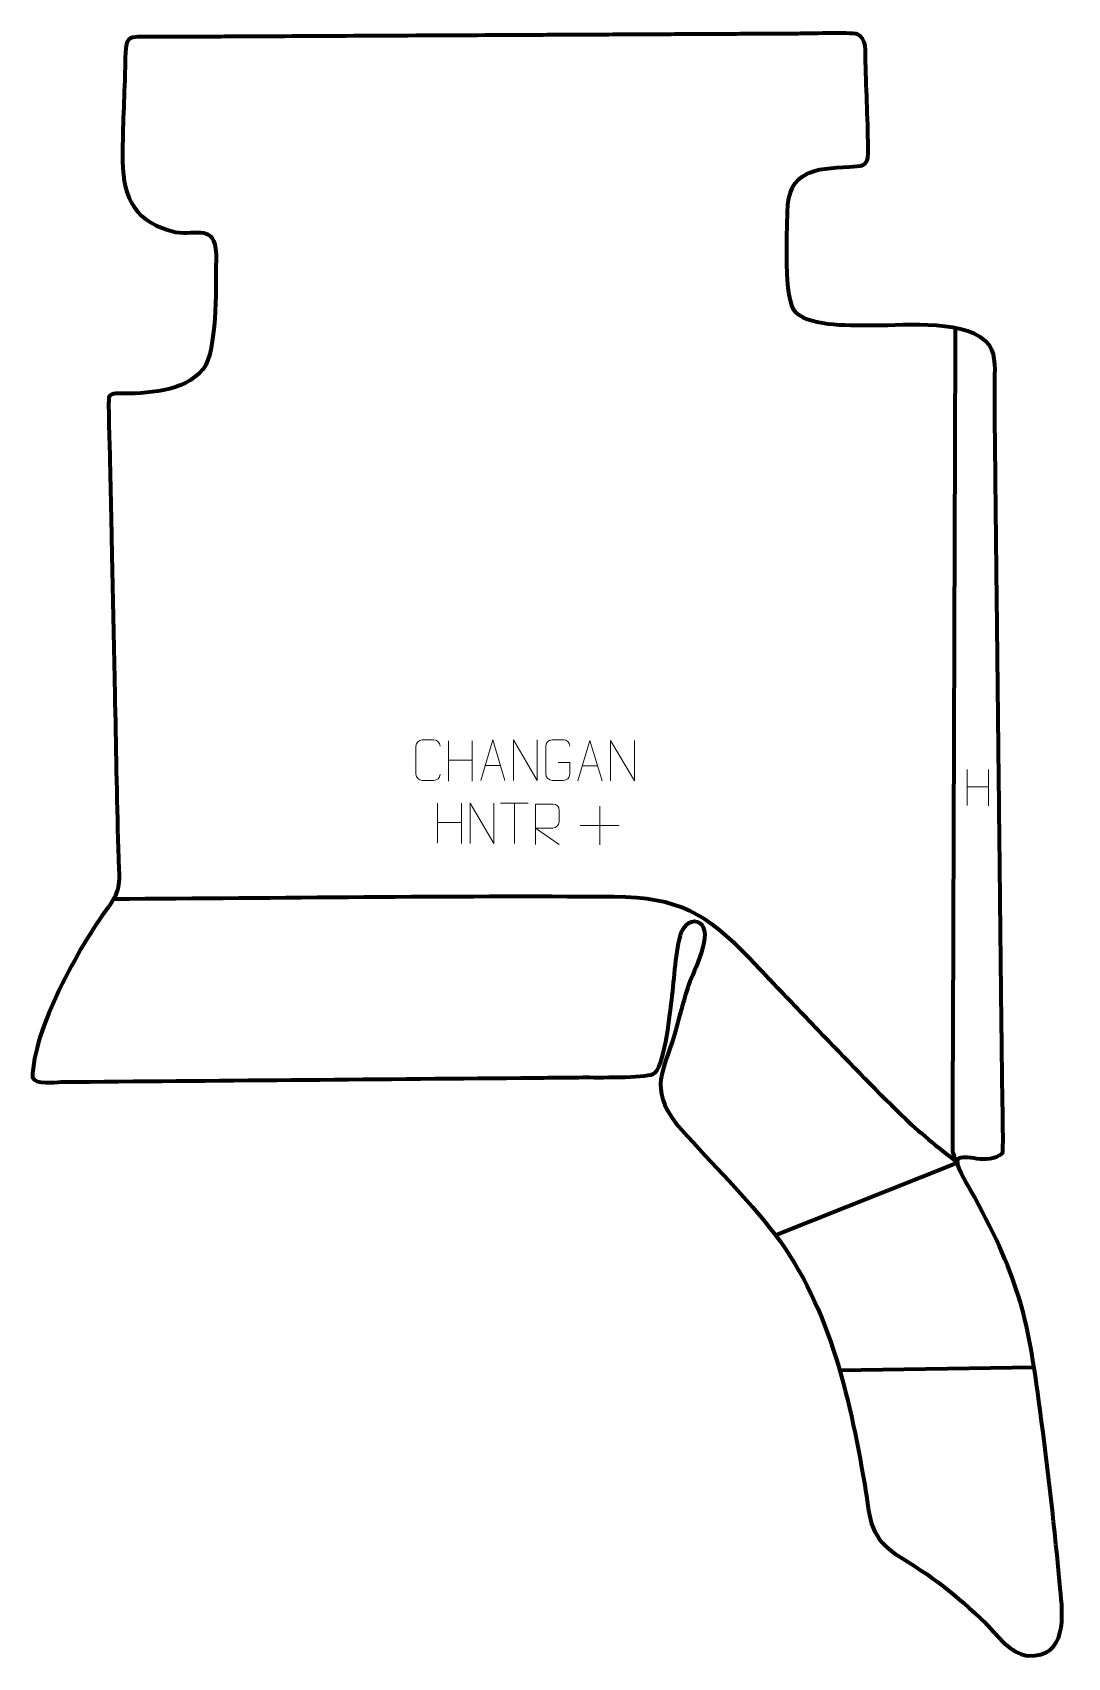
# Model space of a CAD drawing. Header units: millimetres. Extents: x 1343 to 1981, y -205 to 796.
import ezdxf

# ---------------------------------------------------------------- set-up
doc = ezdxf.new("R2010")
doc.units = ezdxf.units.MM
doc.header["$MEASUREMENT"] = 0
doc.layers.add('layer 1', color=7, linetype='Continuous')
doc.layers.add('layer 2', color=7, linetype='Continuous')

msp = doc.modelspace()

# ---------------------------------------------------------------- linework, layer by layer
at = {"layer": 'layer 1', "color": 142, "lineweight": 158}
for points in [[(1912.09, 614.4196), (1912.0467, 601.7212), (1912.0034, 589.0227), (1911.9601, 576.3242), (1911.9601, 576.3242), (1911.7869, 525.5303), (1911.6137, 474.7364), (1911.4404, 423.9425), (1911.4404, 423.9425), (1911.4199, 417.9107), (1911.3993, 411.879), (1911.3787, 405.8471), (1911.3787, 405.8471), (1911.1838, 348.704), (1910.989, 291.5608), (1910.7941, 234.4177), (1910.7941, 234.4177), (1910.7519, 222.0367), (1910.7097, 209.6556), (1910.6674, 197.2746), (1910.6674, 197.2746), (1910.5697, 168.6665), (1910.3882, 140.0456), (1910.329, 111.4401), (1910.329, 111.4401), (1910.3184, 106.3053), (1910.5159, 105.538), (1912.8989, 101.0174)], [(1393.4203, 262.5783), (1496.2602, 263.0629), (1599.0918, 264.6728), (1701.9353, 263.9555), (1701.9353, 263.9555), (1741.2731, 263.668), (1758.4154, 253.8034), (1785.2819, 225.9846), (1785.2819, 225.9846), (1788.0873, 223.0696), (1790.8655, 220.1248), (1793.6319, 217.1728), (1793.6319, 217.1728), (1795.352, 215.3358), (1797.0752, 213.5055), (1798.8127, 211.6848), (1798.8127, 211.6848), (1808.4618, 201.6011), (1818.15, 191.5554), (1827.7878, 181.4608), (1827.7878, 181.4608), (1844.666, 163.7775), (1861.6238, 146.2113), (1879.1039, 129.1182), (1879.1039, 129.1182), (1889.9644, 118.5588), (1900.9512, 109.7162), (1912.9436, 100.5245)]]:
    msp.add_open_spline(points, degree=3, knots=[0, 0, 0, 0, 0.125, 0.125, 0.125, 0.125, 0.25, 0.25, 0.25, 0.25, 0.375, 0.375, 0.375, 0.375, 0.5, 0.5, 0.5, 0.5, 0.625, 0.625, 0.625, 0.625, 0.75, 0.75, 0.75, 0.75, 1, 1, 1, 1], dxfattribs=at)
for points in [[(1801.1412, 55.3808), (1801.1412, 55.3808), (1913.0092, 99.8041), (1913.0092, 99.8041)], [(1840.8081, -27.9863), (1840.8081, -27.9863), (1960.5898, -25.9825), (1960.5898, -25.9825)]]:
    msp.add_open_spline(points, degree=3, dxfattribs=at)
at = {"layer": 'layer 2', "color": 242, "lineweight": 158}
msp.add_open_spline([(1438.5812, 793.8054), (1450.9634, 793.8694), (1463.3455, 793.9332), (1475.7276, 793.997), (1475.7276, 793.997), (1481.7599, 794.0282), (1487.7923, 794.0593), (1493.8246, 794.0904), (1493.8246, 794.0904), (1544.6231, 794.3523), (1595.4216, 794.6143), (1646.2201, 794.8763), (1646.2201, 794.8763), (1652.57, 794.9091), (1658.9198, 794.9418), (1665.2696, 794.9745), (1665.2696, 794.9745), (1671.6194, 795.0073), (1677.9692, 795.04), (1684.319, 795.0728), (1684.319, 795.0728), (1690.6688, 795.1055), (1697.0187, 795.1383), (1703.3685, 795.171), (1703.3685, 795.171), (1709.7182, 795.2037), (1716.0681, 795.2365), (1722.4179, 795.2693), (1722.4179, 795.2693), (1728.7677, 795.302), (1735.1176, 795.3348), (1741.4674, 795.3675), (1741.4674, 795.3675), (1754.167, 795.433), (1766.8666, 795.4985), (1779.5663, 795.564), (1779.5663, 795.564), (1785.2811, 795.5935), (1790.9959, 795.6229), (1796.7108, 795.6524), (1796.7108, 795.6524), (1802.4256, 795.6819), (1808.1404, 795.7114), (1813.8553, 795.7409), (1813.8553, 795.7409), (1819.6065, 795.7742), (1847.9318, 796.4822), (1851.2324, 795.5903), (1851.2324, 795.5903), (1857.8712, 793.1443), (1856.7656, 784.1444), (1856.8833, 778.4404), (1856.8833, 778.4404), (1857.3258, 759.6398), (1858.3533, 740.8228), (1858.4317, 722.0204), (1858.4317, 722.0204), (1858.4665, 713.6734), (1853.9698, 714.1647), (1846.904, 713.7236), (1846.904, 713.7236), (1825.6053, 712.5231), (1809.0821, 711.7946), (1808.7626, 685.7551), (1808.7626, 685.7551), (1808.5232, 673.9006), (1806.2252, 631.4627), (1813.7546, 623.9089), (1813.7546, 623.9089), (1824.4293, 614.4909), (1848.9732, 616.0775), (1862.8876, 615.8683), (1862.8876, 615.8683), (1880.9655, 615.8365), (1921.6391, 619.9157), (1933.2026, 603.4849), (1933.2026, 603.4849), (1937.6401, 597.1795), (1936.4995, 587.1152), (1936.4725, 579.6074), (1936.4725, 579.6074), (1936.405, 560.8763), (1936.7058, 542.0994), (1936.9132, 523.3665), (1936.9132, 523.3665), (1937.1874, 498.5967), (1937.4616, 473.8269), (1937.7358, 449.0572), (1937.7358, 449.0572), (1937.7991, 443.341), (1937.8623, 437.625), (1937.9257, 431.9089), (1937.9257, 431.9089), (1937.996, 425.5577), (1938.0662, 419.2064), (1938.1366, 412.8552), (1938.1366, 412.8552), (1938.2737, 400.4703), (1938.4108, 388.0855), (1938.5479, 375.7006), (1938.5479, 375.7006), (1938.6885, 362.9981), (1938.8292, 350.2957), (1938.9698, 337.5933), (1938.9698, 337.5933), (1939.1702, 319.4923), (1939.3706, 301.3913), (1939.571, 283.2903), (1939.571, 283.2903), (1939.6413, 276.9391), (1939.7115, 270.5878), (1939.7819, 264.2367), (1939.7819, 264.2367), (1940.0596, 239.1494), (1940.3373, 214.062), (1940.6151, 188.9747), (1940.6151, 188.9747), (1940.6748, 183.5762), (1940.7346, 178.1777), (1940.7944, 172.779), (1940.7944, 172.779), (1940.8647, 166.4279), (1940.935, 160.0767), (1941.0053, 153.7254), (1941.0053, 153.7254), (1941.0833, 148.0019), (1942.055, 107.414), (1941.2171, 105.7912), (1941.2171, 105.7912), (1931.8209, 98.0265), (1917.4762, 106.2479), (1914.0066, 102.2474), (1914.0066, 102.2474), (1911.585, 98.1635), (1919.0653, 87.7459), (1921.176, 83.9282), (1921.176, 83.9282), (1950.8729, 29.6999), (1956.3771, 8.4185), (1964.4728, -52.6445), (1964.4728, -52.6445), (1969.2644, -88.9455), (1973.5136, -126.104), (1976.8594, -162.5635), (1976.8594, -162.5635), (1978.5194, -179.1269), (1981.2961, -205.0022), (1956.9337, -203.9286), (1956.9337, -203.9286), (1945.3296, -202.2485), (1938.7461, -191.9221), (1930.8723, -184.0635), (1930.8723, -184.0635), (1912.2222, -165.8579), (1897.5363, -154.8307), (1875.3707, -141.2501), (1875.3707, -141.2501), (1857.9686, -129.3283), (1859.6288, -117.4985), (1856.3052, -98.5071), (1856.3052, -98.5071), (1846.32, -41.9091), (1834.2413, 14.2682), (1797.5166, 60.2421), (1797.5166, 60.2421), (1779.2707, 82.9472), (1758.9899, 102.6998), (1739.8167, 124.3707), (1739.8167, 124.3707), (1723.3624, 146.489), (1732.2876, 155.8071), (1739.0341, 179.0291), (1739.0341, 179.0291), (1741.9908, 189.394), (1744.4435, 199.6959), (1747.9617, 209.9182), (1747.9617, 209.9182), (1750.6172, 217.4492), (1764.0594, 242.6526), (1754.024, 247.9705), (1754.024, 247.9705), (1754.024, 247.9705), (1753.2953, 248.3132), (1753.2953, 248.3132), (1753.2953, 248.3132), (1748.0658, 250.3702), (1743.861, 244.3189), (1742.6955, 240.0625), (1742.6955, 240.0625), (1739.4119, 227.153), (1738.9016, 211.3046), (1737.0997, 197.7661), (1737.0997, 197.7661), (1736.1195, 190.1692), (1732.61, 157.4518), (1725.9803, 154.634), (1725.9803, 154.634), (1719.8211, 152.0162), (1691.4673, 152.6333), (1682.5656, 152.5546), (1682.5656, 152.5546), (1669.8566, 152.4425), (1657.1476, 152.3307), (1644.4386, 152.2188), (1644.4386, 152.2188), (1549.975, 151.3779), (1455.5118, 150.5305), (1361.048, 149.6996), (1361.048, 149.6996), (1356.7827, 149.6621), (1345.4575, 147.8225), (1343.364, 152.4306), (1343.364, 152.4306), (1343.3765, 181.1525), (1372.4294, 233.9078), (1389.7368, 257.0247), (1389.7368, 257.0247), (1398.3252, 268.4959), (1396.7678, 273.8334), (1396.3473, 287.4656), (1396.3473, 287.4656), (1395.36, 319.4793), (1394.8646, 351.5201), (1394.1962, 383.5426), (1394.1962, 383.5426), (1394.0764, 389.2617), (1393.9568, 394.9809), (1393.837, 400.6999), (1393.837, 400.6999), (1393.305, 426.1182), (1392.7729, 451.5365), (1392.2409, 476.9549), (1392.2409, 476.9549), (1392.1145, 482.9917), (1391.9881, 489.0285), (1391.8618, 495.0654), (1391.8618, 495.0654), (1391.7288, 501.4199), (1391.5957, 507.7745), (1391.4628, 514.1291), (1391.4628, 514.1291), (1391.3364, 520.1659), (1391.2101, 526.2028), (1391.0836, 532.2396), (1391.0836, 532.2396), (1390.9615, 537.4509), (1389.8752, 569.7016), (1390.4572, 571.7288), (1390.4572, 571.7288), (1392.2064, 574.9351), (1397.1148, 573.9064), (1400.1625, 573.9095), (1400.1625, 573.9095), (1416.609, 574.1136), (1440.7219, 575.8992), (1450.2573, 591.6302), (1450.2573, 591.6302), (1457.4312, 606.8924), (1456.1159, 641.9999), (1456.5751, 659.8232), (1456.5751, 659.8232), (1455.3258, 679.0925), (1445.1436, 671.2267), (1431.4494, 673.5189), (1431.4494, 673.5189), (1407.3725, 679.033), (1399.1601, 693.5782), (1398.8847, 717.2567), (1398.8847, 717.2567), (1398.7155, 734.6285), (1399.7649, 752.7725), (1400.2981, 770.2241), (1400.2981, 770.2241), (1400.4234, 774.327), (1400.4252, 787.8396), (1401.6894, 790.7789), (1401.6894, 790.7789), (1403.319, 794.5673), (1409.2906, 793.7323), (1412.8858, 793.7684), (1412.8858, 793.7684), (1421.4517, 793.8547), (1430.0153, 793.7739), (1438.5812, 793.8054)], degree=3, knots=[0, 0, 0, 0, 0.013888889, 0.013888889, 0.013888889, 0.013888889, 0.027777778, 0.027777778, 0.027777778, 0.027777778, 0.041666667, 0.041666667, 0.041666667, 0.041666667, 0.055555556, 0.055555556, 0.055555556, 0.055555556, 0.069444444, 0.069444444, 0.069444444, 0.069444444, 0.083333333, 0.083333333, 0.083333333, 0.083333333, 0.097222222, 0.097222222, 0.097222222, 0.097222222, 0.111111111, 0.111111111, 0.111111111, 0.111111111, 0.125, 0.125, 0.125, 0.125, 0.138888889, 0.138888889, 0.138888889, 0.138888889, 0.152777778, 0.152777778, 0.152777778, 0.152777778, 0.166666667, 0.166666667, 0.166666667, 0.166666667, 0.180555556, 0.180555556, 0.180555556, 0.180555556, 0.194444444, 0.194444444, 0.194444444, 0.194444444, 0.208333333, 0.208333333, 0.208333333, 0.208333333, 0.222222222, 0.222222222, 0.222222222, 0.222222222, 0.236111111, 0.236111111, 0.236111111, 0.236111111, 0.25, 0.25, 0.25, 0.25, 0.263888889, 0.263888889, 0.263888889, 0.263888889, 0.277777778, 0.277777778, 0.277777778, 0.277777778, 0.291666667, 0.291666667, 0.291666667, 0.291666667, 0.305555556, 0.305555556, 0.305555556, 0.305555556, 0.319444444, 0.319444444, 0.319444444, 0.319444444, 0.333333333, 0.333333333, 0.333333333, 0.333333333, 0.347222222, 0.347222222, 0.347222222, 0.347222222, 0.361111111, 0.361111111, 0.361111111, 0.361111111, 0.375, 0.375, 0.375, 0.375, 0.388888889, 0.388888889, 0.388888889, 0.388888889, 0.402777778, 0.402777778, 0.402777778, 0.402777778, 0.416666667, 0.416666667, 0.416666667, 0.416666667, 0.430555556, 0.430555556, 0.430555556, 0.430555556, 0.444444444, 0.444444444, 0.444444444, 0.444444444, 0.458333333, 0.458333333, 0.458333333, 0.458333333, 0.472222222, 0.472222222, 0.472222222, 0.472222222, 0.486111111, 0.486111111, 0.486111111, 0.486111111, 0.5, 0.5, 0.5, 0.5, 0.513888889, 0.513888889, 0.513888889, 0.513888889, 0.527777778, 0.527777778, 0.527777778, 0.527777778, 0.541666667, 0.541666667, 0.541666667, 0.541666667, 0.555555556, 0.555555556, 0.555555556, 0.555555556, 0.569444444, 0.569444444, 0.569444444, 0.569444444, 0.583333333, 0.583333333, 0.583333333, 0.583333333, 0.597222222, 0.597222222, 0.597222222, 0.597222222, 0.611111111, 0.611111111, 0.611111111, 0.611111111, 0.625, 0.625, 0.625, 0.625, 0.638888889, 0.638888889, 0.638888889, 0.638888889, 0.652777778, 0.652777778, 0.652777778, 0.652777778, 0.666666667, 0.666666667, 0.666666667, 0.666666667, 0.680555556, 0.680555556, 0.680555556, 0.680555556, 0.694444444, 0.694444444, 0.694444444, 0.694444444, 0.708333333, 0.708333333, 0.708333333, 0.708333333, 0.722222222, 0.722222222, 0.722222222, 0.722222222, 0.736111111, 0.736111111, 0.736111111, 0.736111111, 0.75, 0.75, 0.75, 0.75, 0.763888889, 0.763888889, 0.763888889, 0.763888889, 0.777777778, 0.777777778, 0.777777778, 0.777777778, 0.791666667, 0.791666667, 0.791666667, 0.791666667, 0.805555556, 0.805555556, 0.805555556, 0.805555556, 0.819444444, 0.819444444, 0.819444444, 0.819444444, 0.833333333, 0.833333333, 0.833333333, 0.833333333, 0.847222222, 0.847222222, 0.847222222, 0.847222222, 0.861111111, 0.861111111, 0.861111111, 0.861111111, 0.875, 0.875, 0.875, 0.875, 0.888888889, 0.888888889, 0.888888889, 0.888888889, 0.902777778, 0.902777778, 0.902777778, 0.902777778, 0.916666667, 0.916666667, 0.916666667, 0.916666667, 0.930555556, 0.930555556, 0.930555556, 0.930555556, 0.944444444, 0.944444444, 0.944444444, 0.944444444, 0.958333333, 0.958333333, 0.958333333, 0.958333333, 0.972222222, 0.972222222, 0.972222222, 0.972222222, 1, 1, 1, 1], dxfattribs=at)
at = {"layer": 'layer 2', "color": 250, "lineweight": 9}
for points, knots in [([(1594.5341, 339.395), (1594.3943, 337.0716), (1592.7171, 335.592), (1590.5694, 335.5812), (1590.5694, 335.5812), (1588.2375, 335.5816), (1585.9056, 335.5816), (1583.5741, 335.5812), (1583.5741, 335.5812), (1581.6491, 335.4758), (1579.677, 337.3603), (1579.6882, 339.3776), (1579.6882, 339.3776), (1579.6886, 345.1477), (1579.6886, 350.9174), (1579.6882, 356.6867), (1579.6882, 356.6867), (1579.6924, 358.8248), (1581.4391, 360.544), (1583.5915, 360.5305), (1583.5915, 360.5305), (1585.9172, 360.5305), (1588.2433, 360.5305), (1590.5694, 360.5305), (1590.5694, 360.5305), (1592.516, 360.566), (1594.5074, 359.0745), (1594.5341, 356.6369)], [0, 0, 0, 0, 0.125, 0.125, 0.125, 0.125, 0.25, 0.25, 0.25, 0.25, 0.375, 0.375, 0.375, 0.375, 0.5, 0.5, 0.5, 0.5, 0.625, 0.625, 0.625, 0.625, 0.75, 0.75, 0.75, 0.75, 1, 1, 1, 1]), ([(1667.366, 346.563), (1667.366, 346.563), (1674.5341, 346.563), (1674.5341, 346.563), (1674.5341, 346.563), (1674.5341, 346.563), (1674.5341, 339.3949), (1674.5341, 339.3949), (1674.5341, 339.3949), (1674.3944, 337.0715), (1672.7172, 335.5919), (1670.5694, 335.5811), (1670.5694, 335.5811), (1668.2376, 335.5815), (1665.9056, 335.5815), (1663.5741, 335.5811), (1663.5741, 335.5811), (1661.6492, 335.4757), (1659.677, 337.3602), (1659.6882, 339.3775), (1659.6882, 339.3775), (1659.6886, 345.1476), (1659.6886, 350.9173), (1659.6882, 356.6866), (1659.6882, 356.6866), (1659.6924, 358.8247), (1661.4392, 360.5439), (1663.5915, 360.5305), (1663.5915, 360.5305), (1665.9172, 360.5305), (1668.2433, 360.5305), (1670.5694, 360.5305), (1670.5694, 360.5305), (1672.5161, 360.5659), (1674.5075, 359.0744), (1674.5341, 356.6367)], [0, 0, 0, 0, 0.1, 0.1, 0.1, 0.1, 0.2, 0.2, 0.2, 0.2, 0.3, 0.3, 0.3, 0.3, 0.4, 0.4, 0.4, 0.4, 0.5, 0.5, 0.5, 0.5, 0.6, 0.6, 0.6, 0.6, 0.7, 0.7, 0.7, 0.7, 0.8, 0.8, 0.8, 0.8, 1, 1, 1, 1]), ([(1619.6407, 335.5773), (1619.6407, 335.5773), (1627.0117, 360.5308), (1627.0117, 360.5308), (1627.0117, 360.5308), (1627.0117, 360.5308), (1634.5816, 335.5773), (1634.5816, 335.5773)], [0, 0, 0, 0, 0.333333333, 0.333333333, 0.333333333, 0.333333333, 1, 1, 1, 1]), ([(1639.7837, 335.5773), (1639.7837, 335.5773), (1639.7837, 360.5308), (1639.7837, 360.5308), (1639.7837, 360.5308), (1639.7837, 360.5308), (1654.4385, 335.5773), (1654.4385, 335.5773), (1654.4385, 335.5773), (1654.4385, 335.5773), (1654.4385, 360.5308), (1654.4385, 360.5308)], [0, 0, 0, 0, 0.25, 0.25, 0.25, 0.25, 0.5, 0.5, 0.5, 0.5, 1, 1, 1, 1]), ([(1679.532, 335.1969), (1679.532, 335.1969), (1686.903, 360.1504), (1686.903, 360.1504), (1686.903, 360.1504), (1686.903, 360.1504), (1694.4729, 335.1969), (1694.4729, 335.1969)], [0, 0, 0, 0, 0.333333333, 0.333333333, 0.333333333, 0.333333333, 1, 1, 1, 1]), ([(1699.675, 335.1969), (1699.675, 335.1969), (1699.675, 360.1504), (1699.675, 360.1504), (1699.675, 360.1504), (1699.675, 360.1504), (1714.3298, 335.1969), (1714.3298, 335.1969), (1714.3298, 335.1969), (1714.3298, 335.1969), (1714.3298, 360.1504), (1714.3298, 360.1504)], [0, 0, 0, 0, 0.25, 0.25, 0.25, 0.25, 0.5, 0.5, 0.5, 0.5, 1, 1, 1, 1]), ([(1613.0429, 296.636), (1613.0429, 296.636), (1613.0429, 321.5895), (1613.0429, 321.5895), (1613.0429, 321.5895), (1613.0429, 321.5895), (1627.6977, 296.636), (1627.6977, 296.636), (1627.6977, 296.636), (1627.6977, 296.636), (1627.6977, 321.5895), (1627.6977, 321.5895)], [0, 0, 0, 0, 0.25, 0.25, 0.25, 0.25, 0.5, 0.5, 0.5, 0.5, 1, 1, 1, 1]), ([(1653.303, 296.0389), (1653.303, 296.0389), (1653.303, 320.9924), (1653.303, 320.9924), (1653.303, 320.9924), (1656.8978, 320.9924), (1660.4933, 320.9924), (1664.0885, 320.9924), (1664.0885, 320.9924), (1666.4138, 320.9547), (1667.9711, 319.4647), (1667.967, 317.0983), (1667.967, 317.0983), (1667.9666, 315.0628), (1667.9666, 312.0034), (1667.967, 309.9674), (1667.967, 309.9674), (1667.9605, 308.0919), (1666.1482, 306.1501), (1664.1387, 306.131), (1664.1387, 306.131), (1664.1387, 306.131), (1653.303, 306.131), (1653.303, 306.131), (1653.303, 306.131), (1653.303, 306.131), (1667.9577, 296.0389), (1667.9577, 296.0389)], [0, 0, 0, 0, 0.125, 0.125, 0.125, 0.125, 0.25, 0.25, 0.25, 0.25, 0.375, 0.375, 0.375, 0.375, 0.5, 0.5, 0.5, 0.5, 0.625, 0.625, 0.625, 0.625, 0.75, 0.75, 0.75, 0.75, 1, 1, 1, 1])]:
    msp.add_open_spline(points, degree=3, knots=knots, dxfattribs=at)
for points in [[(1599.7895, 359.9361), (1599.7895, 359.9361), (1599.7895, 335.1586), (1599.7895, 335.1586)], [(1614.4328, 359.9361), (1614.4328, 359.9361), (1614.4328, 334.9826), (1614.4328, 334.9826)], [(1599.7895, 348.0538), (1599.7895, 348.0538), (1614.4328, 348.0542), (1614.4328, 348.0542)], [(1622.3633, 344.8267), (1622.3633, 344.8267), (1631.859, 344.8267), (1631.859, 344.8267)], [(1682.2546, 344.4463), (1682.2546, 344.4463), (1691.7503, 344.4463), (1691.7503, 344.4463)], [(1919.4398, 342.2268), (1919.4398, 342.2268), (1919.4398, 320.0341), (1919.4398, 320.0341)], [(1932.5555, 342.2268), (1932.5555, 342.2268), (1932.5555, 319.8765), (1932.5555, 319.8765)], [(1919.4573, 331.5844), (1919.4573, 331.5844), (1932.5555, 331.5844), (1932.5555, 331.5844)], [(1593.0486, 321.5895), (1593.0486, 321.5895), (1593.0486, 296.812), (1593.0486, 296.812)], [(1607.6919, 321.5895), (1607.6919, 321.5895), (1607.6919, 296.636), (1607.6919, 296.636)], [(1631.8767, 321.566), (1631.8767, 321.566), (1648.8639, 321.566), (1648.8639, 321.566)], [(1640.3705, 296.636), (1640.3705, 296.636), (1640.3705, 321.5895), (1640.3705, 321.5895)], [(1692.9608, 319.7634), (1692.9608, 319.7634), (1692.9608, 295.7855), (1692.9608, 295.7855)], [(1593.0486, 309.7072), (1593.0486, 309.7072), (1607.6919, 309.7076), (1607.6919, 309.7076)], [(1680.9719, 307.7744), (1680.9719, 307.7744), (1704.9498, 307.7744), (1704.9498, 307.7744)]]:
    msp.add_open_spline(points, degree=3, dxfattribs=at)

doc.saveas('drawing.dxf')
